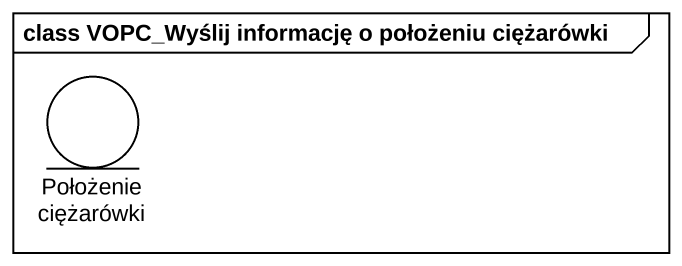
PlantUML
@startuml
mainframe class VOPC_Wyślij informację o położeniu ciężarówki
entity "Położenie ciężarówki" as Położenie_ciężarówki
@enduml
